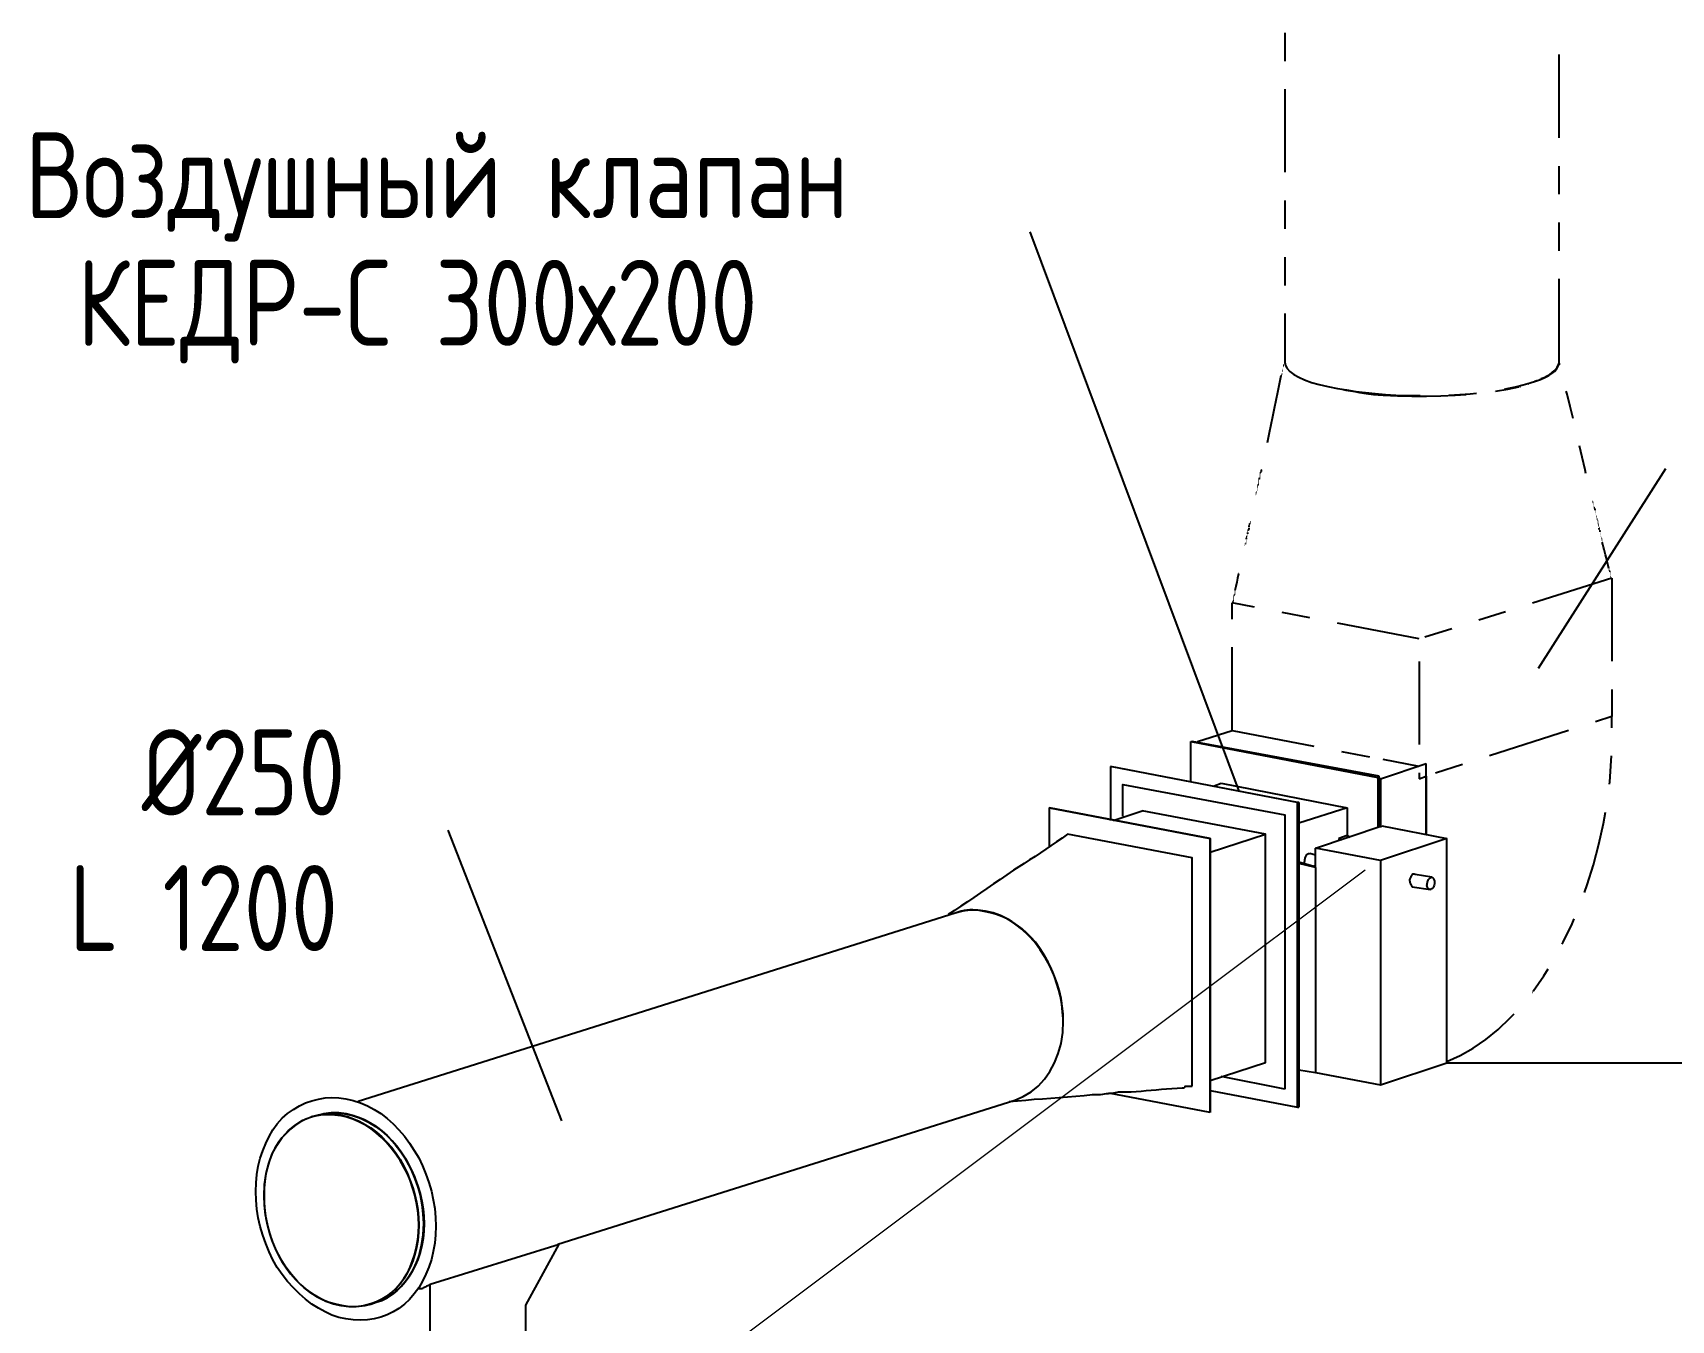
# Model space of a CAD drawing. Header units: metres. Extents: x 20 to 415, y 5 to 292.
# Drawn here: x 186.33 to 211.72, y 135.29 to 155.24 of the extents above; entities that cross this region are included whole.
import ezdxf

# ---------------------------------------------------------------- set-up
doc = ezdxf.new("R2010")
doc.units = ezdxf.units.M
for name, color, linetype in [('АРМАТУРА', 8, 'Continuous'), ('ВОЗДУХОВОДЫ', 7, 'Continuous'), ('ИЗОЛЯЦИЯ', 3, 'Continuous'), ('ОБОЗНАЧЕНИЯ', 7, 'Continuous'), ('ПОЗИЦИИ', 1, 'Continuous')]:
    doc.layers.add(name, color=color, linetype=linetype)
doc.styles.add('GOST', font='isocpeur.ttf')

msp = doc.modelspace()

# ---------------------------------------------------------------- linework, layer by layer
at = {"layer": 'АРМАТУРА'}
for points in [[(204.279, 144.255), (207.176, 143.697)], [(204.279, 144.255), (204.3, 144.255)], [(204.279, 143.633), (204.279, 144.255)], [(207.198, 143.719), (204.3, 144.255)], [(205.931, 143.311), (203.034, 143.869)], [(203.034, 143.869), (203.055, 143.869)], [(203.034, 143.869), (203.034, 143.032)], [(203.055, 143.869), (205.953, 143.311)], [(207.176, 143.697), (207.198, 143.719)], [(207.198, 142.924), (207.198, 143.719)], [(204.643, 143.568), (204.751, 143.611)], [(204.751, 143.611), (206.704, 143.225)], [(207.176, 143.697), (207.176, 142.924)], [(205.953, 143.311), (205.931, 143.311)], [(205.931, 138.589), (205.931, 143.311)], [(205.953, 143.311), (205.953, 138.589)], [(206.704, 143.225), (205.953, 142.989)], [(206.704, 143.225), (206.704, 142.774)], [(206.21, 142.603), (207.24, 142.946)], [(206.704, 142.796), (206.575, 142.753)], [(206.575, 142.753), (206.575, 142.731)], [(206.575, 142.753), (206.618, 142.731)], [(206.704, 142.796), (206.747, 142.774)], [(208.249, 142.753), (207.219, 142.409)], [(207.24, 142.946), (208.249, 142.753)], [(208.249, 139.276), (208.249, 142.753)], [(206.124, 142.517), (206.117, 142.516), (206.11, 142.514), (206.101, 142.512), (206.092, 142.508), (206.084, 142.503), (206.077, 142.498), (206.07, 142.493), (206.065, 142.486), (206.061, 142.48), (206.06, 142.474), (206.054, 142.461), (206.049, 142.448), (206.046, 142.436), (206.043, 142.424), (206.041, 142.412), (206.04, 142.401), (206.039, 142.391), (206.039, 142.382), (206.039, 142.374), (206.039, 142.366)], [(206.21, 142.495), (206.124, 142.517)], [(207.219, 142.409), (206.21, 142.603)], [(206.21, 142.302), (206.21, 142.603)], [(205.953, 142.388), (206.189, 142.324)], [(206.21, 142.302), (205.953, 142.366)], [(206.21, 142.345), (206.189, 142.324)], [(206.21, 142.302), (206.21, 139.125)], [(207.219, 142.409), (207.219, 138.932)], [(207.756, 142.195), (207.743, 142.199), (207.732, 142.2), (207.722, 142.198), (207.713, 142.192), (207.705, 142.184), (207.697, 142.173), (207.69, 142.16), (207.683, 142.145), (207.676, 142.128), (207.67, 142.109), (207.67, 142.096), (207.672, 142.083), (207.675, 142.071), (207.679, 142.059), (207.683, 142.047), (207.688, 142.036), (207.694, 142.026), (207.7, 142.017), (207.706, 142.009), (207.713, 142.002)], [(208.013, 142.152), (207.756, 142.195)], [(207.713, 142.002), (207.992, 141.959)], [(207.992, 141.959), (207.979, 141.961), (207.969, 141.966), (207.96, 141.974), (207.952, 141.984), (207.946, 141.996), (207.942, 142.01), (207.94, 142.024), (207.941, 142.038), (207.944, 142.053), (207.949, 142.066), (207.95, 142.079), (207.953, 142.091), (207.959, 142.104), (207.965, 142.115), (207.973, 142.125), (207.981, 142.134), (207.99, 142.142), (207.998, 142.147), (208.006, 142.151), (208.013, 142.152)], [(208.056, 142.066), (208.055, 142.047), (208.052, 142.03), (208.046, 142.014), (208.04, 142), (208.032, 141.988), (208.024, 141.978), (208.015, 141.97), (208.007, 141.964), (207.999, 141.96), (207.992, 141.959)], [(208.013, 142.152), (208.02, 142.151), (208.026, 142.147), (208.032, 142.142), (208.038, 142.134), (208.043, 142.125), (208.047, 142.115), (208.051, 142.104), (208.054, 142.091), (208.055, 142.079), (208.056, 142.066)], [(205.953, 139.168), (206.21, 139.125)], [(207.219, 138.932), (208.249, 139.276)], [(206.21, 139.125), (207.219, 138.932)], [(204.579, 138.846), (205.931, 138.589)], [(205.931, 138.589), (205.953, 138.589)]]:
    msp.add_lwpolyline(points, dxfattribs=at)
at = {"layer": 'ВОЗДУХОВОДЫ'}
for points in [[(203.227, 143.096), (203.227, 143.59), (205.738, 143.118), (205.738, 138.868)], [(202.089, 142.624), (202.089, 143.225), (204.579, 142.753), (204.579, 138.503)], [(204.579, 142.753), (202.089, 143.225)], [(203.077, 143.032), (203.527, 143.182)], [(205.438, 139.276), (205.438, 142.817), (203.527, 143.182)], [(202.368, 142.817), (202.285, 142.759), (202.201, 142.701), (202.117, 142.644), (202.033, 142.587), (201.95, 142.53), (201.866, 142.474), (201.782, 142.419), (201.699, 142.365), (201.615, 142.311), (201.531, 142.259), (201.428, 142.188), (201.325, 142.118), (201.223, 142.047), (201.121, 141.977), (201.019, 141.908), (200.918, 141.839), (200.818, 141.771), (200.718, 141.703), (200.62, 141.637), (200.522, 141.572)], [(204.3, 138.911), (204.3, 142.452), (202.368, 142.817)], [(204.579, 142.538), (205.438, 142.817)], [(204.579, 138.503), (204.579, 142.753)], [(200.63, 141.594), (191.379, 138.675)], [(201.102, 141.615), (201.051, 141.627), (201.001, 141.636), (200.953, 141.642), (200.905, 141.645), (200.858, 141.645), (200.811, 141.642), (200.766, 141.635), (200.72, 141.625), (200.675, 141.611), (200.63, 141.594)], [(202.304, 139.92), (202.298, 140.068), (202.279, 140.215), (202.249, 140.36), (202.208, 140.502), (202.156, 140.641), (202.095, 140.776), (202.025, 140.905), (201.947, 141.028), (201.861, 141.143), (201.767, 141.25), (201.663, 141.347), (201.554, 141.43), (201.443, 141.5), (201.33, 141.557), (201.215, 141.599), (201.098, 141.627), (200.981, 141.641), (200.863, 141.641), (200.746, 141.625), (200.63, 141.594)], [(202.304, 139.92), (202.3, 140.036), (202.289, 140.153), (202.27, 140.27), (202.244, 140.387), (202.21, 140.502), (202.17, 140.615), (202.122, 140.726), (202.068, 140.833), (202.007, 140.937), (201.939, 141.036), (201.872, 141.129), (201.8, 141.216), (201.724, 141.295), (201.644, 141.366), (201.561, 141.43), (201.474, 141.485), (201.384, 141.532), (201.292, 141.57), (201.198, 141.597), (201.102, 141.615)], [(202.282, 140.199), (202.261, 140.301), (202.236, 140.402), (202.206, 140.501), (202.173, 140.599), (202.135, 140.695), (202.092, 140.789), (202.045, 140.881), (201.993, 140.971), (201.936, 141.058), (201.875, 141.143), (201.808, 141.218), (201.739, 141.287), (201.666, 141.351), (201.59, 141.408), (201.513, 141.46), (201.433, 141.505), (201.351, 141.543), (201.269, 141.574), (201.186, 141.598), (201.102, 141.615)], [(202.304, 139.92), (202.303, 139.945), (202.302, 139.971), (202.299, 139.998), (202.296, 140.024), (202.293, 140.051), (202.29, 140.079), (202.287, 140.107), (202.285, 140.137), (202.283, 140.167), (202.282, 140.199)], [(201.553, 138.696), (201.683, 138.751), (201.804, 138.823), (201.914, 138.913), (202.012, 139.019), (202.097, 139.139), (202.169, 139.273), (202.227, 139.419), (202.269, 139.576), (202.295, 139.743), (202.304, 139.92)], [(205.438, 139.276), (204.579, 138.997)], [(201.467, 138.675), (201.596, 138.687), (201.724, 138.698), (201.853, 138.709), (201.982, 138.719), (202.111, 138.728), (202.24, 138.738), (202.368, 138.748), (202.497, 138.759), (202.626, 138.77), (202.755, 138.782), (202.755, 138.782), (202.757, 138.782), (202.759, 138.782), (202.762, 138.782), (202.765, 138.782), (202.769, 138.782), (202.772, 138.782), (202.774, 138.782), (202.775, 138.782), (202.776, 138.782), (202.782, 138.782), (202.787, 138.782), (202.79, 138.782), (202.793, 138.782), (202.795, 138.782), (202.796, 138.782), (202.797, 138.782), (202.798, 138.782), (202.798, 138.782), (202.798, 138.782), (202.803, 138.782), (202.808, 138.782), (202.812, 138.782), (202.816, 138.782), (202.819, 138.782), (202.822, 138.782), (202.826, 138.782), (202.83, 138.782), (202.835, 138.782), (202.84, 138.782), (202.841, 138.782), (202.843, 138.782), (202.845, 138.782), (202.848, 138.782), (202.851, 138.782), (202.854, 138.782), (202.857, 138.782), (202.86, 138.782), (202.861, 138.782), (202.862, 138.782), (202.863, 138.782), (202.864, 138.782), (202.867, 138.782), (202.869, 138.782), (202.873, 138.782), (202.876, 138.782), (202.879, 138.782), (202.881, 138.782), (202.883, 138.782), (202.883, 138.782), (202.915, 138.788), (202.945, 138.793), (202.975, 138.797), (203.003, 138.8), (203.031, 138.804), (203.058, 138.807), (203.085, 138.81), (203.111, 138.814), (203.137, 138.819), (203.162, 138.825), (203.169, 138.825), (203.175, 138.825), (203.182, 138.825), (203.188, 138.825), (203.195, 138.825), (203.201, 138.825), (203.208, 138.825), (203.214, 138.825), (203.22, 138.825), (203.227, 138.825), (203.227, 138.825), (203.229, 138.825), (203.232, 138.825), (203.234, 138.825), (203.238, 138.825), (203.241, 138.825), (203.244, 138.825), (203.246, 138.825), (203.248, 138.825), (203.248, 138.825), (203.254, 138.825), (203.259, 138.825), (203.263, 138.825), (203.267, 138.825), (203.27, 138.825), (203.273, 138.825), (203.277, 138.825), (203.28, 138.825), (203.285, 138.825), (203.313, 138.825), (203.313, 138.825), (203.315, 138.825), (203.318, 138.825), (203.322, 138.825), (203.326, 138.825), (203.331, 138.825), (203.337, 138.825), (203.343, 138.825), (203.349, 138.825), (203.356, 138.825), (203.433, 138.831), (203.51, 138.838), (203.588, 138.844), (203.666, 138.851), (203.745, 138.857), (203.824, 138.864), (203.904, 138.87), (203.985, 138.876), (204.067, 138.883), (204.15, 138.889), (204.15, 138.889), (204.152, 138.889), (204.154, 138.889), (204.157, 138.889), (204.16, 138.889), (204.164, 138.889), (204.167, 138.889), (204.169, 138.889), (204.171, 138.889), (204.171, 138.889), (204.177, 138.89), (204.182, 138.892), (204.185, 138.894), (204.188, 138.897), (204.19, 138.9), (204.191, 138.903), (204.192, 138.906), (204.192, 138.909), (204.193, 138.91), (204.193, 138.911), (204.198, 138.911), (204.203, 138.911), (204.207, 138.911), (204.211, 138.911), (204.214, 138.911), (204.217, 138.911), (204.221, 138.911), (204.225, 138.911), (204.23, 138.911), (204.236, 138.911), (204.236, 138.911), (204.238, 138.911), (204.24, 138.911), (204.243, 138.911), (204.246, 138.911), (204.25, 138.911), (204.253, 138.911), (204.255, 138.911), (204.256, 138.911), (204.257, 138.911), (204.263, 138.911), (204.268, 138.911), (204.272, 138.911), (204.275, 138.911), (204.279, 138.911), (204.282, 138.911), (204.285, 138.911), (204.289, 138.911), (204.294, 138.911), (204.3, 138.911)], [(205.738, 138.868), (204.751, 139.061)], [(191.186, 138.718), (191.3, 138.693), (191.412, 138.656), (191.521, 138.61), (191.626, 138.553), (191.728, 138.487), (191.826, 138.412), (191.919, 138.328), (192.009, 138.236), (192.094, 138.137), (192.173, 138.031), (192.247, 137.918), (192.315, 137.8), (192.375, 137.677), (192.428, 137.55), (192.474, 137.419), (192.512, 137.286), (192.542, 137.151), (192.563, 137.015), (192.576, 136.879), (192.581, 136.743), (192.576, 136.609), (192.563, 136.478), (192.542, 136.351), (192.512, 136.228), (192.474, 136.11), (192.428, 135.997), (192.375, 135.889), (192.315, 135.788), (192.247, 135.693), (192.173, 135.605), (192.093, 135.533), (192.009, 135.469), (191.919, 135.415), (191.826, 135.37), (191.728, 135.335), (191.626, 135.309), (191.521, 135.293), (191.412, 135.287), (191.3, 135.291), (191.186, 135.305), (191.077, 135.33), (190.97, 135.366), (190.865, 135.413), (190.761, 135.47), (190.66, 135.536), (190.561, 135.611), (190.466, 135.695), (190.373, 135.787), (190.284, 135.886), (190.199, 135.992), (190.124, 136.104), (190.057, 136.223), (189.997, 136.346), (189.944, 136.473), (189.898, 136.604), (189.86, 136.737), (189.83, 136.872), (189.809, 137.008), (189.795, 137.144), (189.791, 137.28), (189.795, 137.414), (189.809, 137.544), (189.83, 137.671), (189.86, 137.795), (189.898, 137.913), (189.944, 138.026), (189.997, 138.134), (190.057, 138.235), (190.124, 138.33), (190.199, 138.417), (190.284, 138.49), (190.373, 138.553), (190.466, 138.608), (190.561, 138.653), (190.66, 138.688), (190.761, 138.714), (190.865, 138.73), (190.97, 138.736), (191.077, 138.732), (191.186, 138.718), (191.186, 138.718)], [(194.47, 136.464), (201.553, 138.696)], [(204.579, 138.503), (203.012, 138.804)], [(189.92, 137.215), (189.923, 137.099), (189.933, 136.982), (189.949, 136.865), (189.972, 136.748), (190.003, 136.633), (190.04, 136.52), (190.085, 136.409), (190.137, 136.302), (190.196, 136.198), (190.263, 136.099), (190.331, 136.006), (190.404, 135.919), (190.482, 135.84), (190.565, 135.769), (190.652, 135.705), (190.742, 135.649), (190.835, 135.603), (190.929, 135.566), (191.025, 135.538), (191.121, 135.52), (191.212, 135.505), (191.303, 135.499), (191.394, 135.502), (191.484, 135.514), (191.572, 135.536), (191.658, 135.566), (191.74, 135.605), (191.818, 135.654), (191.891, 135.711), (191.959, 135.777), (192.026, 135.851), (192.087, 135.931), (192.141, 136.018), (192.189, 136.109), (192.23, 136.206), (192.263, 136.309), (192.289, 136.416), (192.308, 136.528), (192.32, 136.644), (192.323, 136.764), (192.32, 136.88), (192.308, 136.996), (192.289, 137.11), (192.263, 137.224), (192.23, 137.336), (192.189, 137.446), (192.141, 137.554), (192.087, 137.659), (192.026, 137.761), (191.959, 137.859), (191.891, 137.952), (191.818, 138.039), (191.74, 138.119), (191.658, 138.191), (191.572, 138.256), (191.484, 138.313), (191.394, 138.363), (191.303, 138.404), (191.212, 138.436), (191.121, 138.46), (191.025, 138.474), (190.929, 138.479), (190.835, 138.473), (190.742, 138.458), (190.652, 138.433), (190.565, 138.4), (190.482, 138.358), (190.404, 138.307), (190.331, 138.248), (190.263, 138.181), (190.196, 138.112), (190.137, 138.035), (190.085, 137.951), (190.04, 137.86), (190.003, 137.763), (189.973, 137.66), (189.949, 137.554), (189.933, 137.443), (189.923, 137.33), (189.92, 137.215), (189.92, 137.215)], [(189.92, 137.215), (189.928, 137.391), (189.952, 137.559), (189.992, 137.716), (190.047, 137.862), (190.115, 137.996), (190.198, 138.116), (190.293, 138.222), (190.4, 138.311), (190.519, 138.384), (190.649, 138.439)], [(190.649, 138.439), (190.74, 138.46), (190.832, 138.472), (190.924, 138.476), (191.017, 138.471), (191.111, 138.458), (191.204, 138.436), (191.297, 138.406), (191.39, 138.367), (191.481, 138.321), (191.572, 138.267), (191.66, 138.199), (191.744, 138.126), (191.824, 138.046), (191.898, 137.961), (191.967, 137.87), (192.03, 137.774), (192.086, 137.673), (192.137, 137.568), (192.18, 137.458), (192.216, 137.344), (192.251, 137.228), (192.278, 137.11), (192.297, 136.993), (192.309, 136.876), (192.313, 136.759), (192.309, 136.644), (192.297, 136.531), (192.278, 136.42), (192.251, 136.311), (192.216, 136.206), (192.18, 136.107), (192.137, 136.014), (192.086, 135.928), (192.03, 135.849), (191.967, 135.777), (191.898, 135.713), (191.824, 135.658), (191.744, 135.61), (191.66, 135.571), (191.572, 135.541)], [(190.735, 138.46), (190.649, 138.439)], [(190.735, 138.46), (190.846, 138.491), (190.96, 138.505), (191.076, 138.504), (191.193, 138.488), (191.309, 138.458), (191.424, 138.414), (191.537, 138.357), (191.646, 138.288), (191.752, 138.208), (191.851, 138.117), (191.95, 138.009), (192.039, 137.894), (192.119, 137.771), (192.188, 137.642), (192.248, 137.508), (192.298, 137.369), (192.337, 137.226), (192.365, 137.081), (192.382, 136.934), (192.388, 136.786)], [(191.658, 135.563), (191.746, 135.593), (191.828, 135.634), (191.905, 135.683), (191.977, 135.741), (192.044, 135.807), (192.106, 135.879), (192.163, 135.959), (192.214, 136.043), (192.261, 136.133), (192.302, 136.228), (192.337, 136.333), (192.364, 136.441), (192.383, 136.552), (192.395, 136.666), (192.399, 136.781), (192.395, 136.897), (192.383, 137.014), (192.364, 137.132), (192.337, 137.249), (192.302, 137.365), (192.261, 137.479), (192.214, 137.589), (192.163, 137.695), (192.106, 137.795), (192.044, 137.891), (191.977, 137.982), (191.905, 138.068), (191.828, 138.147), (191.746, 138.221), (191.658, 138.288), (191.567, 138.342), (191.476, 138.389), (191.383, 138.427), (191.29, 138.457), (191.197, 138.479), (191.103, 138.493), (191.01, 138.497), (190.918, 138.494), (190.826, 138.481), (190.735, 138.46)], [(190.735, 138.46), (190.826, 138.481), (190.918, 138.494), (191.01, 138.497), (191.103, 138.493), (191.197, 138.479), (191.29, 138.457), (191.383, 138.427), (191.476, 138.389), (191.567, 138.342), (191.658, 138.288), (191.746, 138.221), (191.828, 138.147), (191.905, 138.068), (191.977, 137.982), (192.044, 137.891), (192.106, 137.795), (192.163, 137.695), (192.214, 137.589), (192.261, 137.479), (192.302, 137.365), (192.337, 137.249), (192.364, 137.132), (192.383, 137.014), (192.395, 136.897), (192.399, 136.781), (192.395, 136.666), (192.383, 136.552), (192.364, 136.441), (192.337, 136.333), (192.302, 136.228), (192.261, 136.133), (192.214, 136.043), (192.163, 135.959), (192.106, 135.879), (192.044, 135.807), (191.977, 135.741), (191.905, 135.683), (191.828, 135.634), (191.746, 135.593), (191.658, 135.563)], [(191.572, 135.541), (191.461, 135.51), (191.347, 135.495), (191.231, 135.494), (191.113, 135.507), (190.995, 135.536), (190.878, 135.578), (190.763, 135.635), (190.65, 135.705), (190.54, 135.788), (190.435, 135.884), (190.342, 135.992), (190.258, 136.107), (190.181, 136.23), (190.114, 136.359), (190.056, 136.494), (190.008, 136.632), (189.97, 136.775), (189.942, 136.92), (189.925, 137.067), (189.92, 137.215)], [(192.388, 136.786), (192.38, 136.61), (192.355, 136.442), (192.315, 136.285), (192.261, 136.139), (192.192, 136.005), (192.11, 135.885), (192.015, 135.78), (191.907, 135.69), (191.788, 135.617), (191.658, 135.563)], [(192.495, 135.842), (194.491, 136.464)], [(193.976, 135.52), (194.491, 136.464)], [(192.366, 135.777), (192.379, 135.784), (192.392, 135.79), (192.405, 135.796), (192.418, 135.803), (192.431, 135.809), (192.444, 135.816), (192.456, 135.822), (192.469, 135.829), (192.482, 135.835), (192.495, 135.842)], [(192.366, 135.777), (192.379, 135.784), (192.392, 135.79), (192.405, 135.796), (192.418, 135.803), (192.431, 135.809), (192.444, 135.816), (192.456, 135.822), (192.469, 135.829), (192.482, 135.835), (192.495, 135.842)], [(192.495, 135.047), (192.495, 135.842)], [(192.302, 135.777), (192.366, 135.777)], [(191.572, 135.541), (191.658, 135.563)], [(193.976, 134.94), (193.976, 135.52)]]:
    msp.add_lwpolyline(points, dxfattribs=at)
at = {"layer": 'ИЗОЛЯЦИЯ'}
for points in [[(205.738, 155.24), (205.738, 154.802)], [(209.988, 153.613), (209.988, 154.901)], [(205.738, 154.364), (205.738, 153.077)], [(209.988, 152.738), (209.988, 153.175)], [(205.738, 152.639), (205.738, 152.201)], [(209.988, 151.862), (209.988, 152.3)], [(205.738, 151.763), (205.738, 151.325)], [(209.988, 150.136), (209.988, 151.424)], [(205.738, 150.887), (205.738, 150.136)], [(205.709, 150.058), (205.711, 150.058)], [(205.714, 150.076), (205.716, 150.076)], [(205.719, 150.092), (205.722, 150.092)], [(205.725, 150.108), (205.728, 150.108)], [(205.732, 150.123), (205.734, 150.123)], [(205.738, 150.136), (205.747, 150.085)], [(205.738, 150.136), (205.74, 150.136)], [(205.747, 150.085), (205.773, 150.036)], [(209.947, 150.026), (209.97, 150.061)], [(209.96, 150.055), (209.975, 150.083)], [(209.97, 150.061), (209.983, 150.098)], [(209.975, 150.083), (209.985, 150.11)], [(209.983, 150.098), (209.988, 150.136)], [(209.985, 150.11), (209.988, 150.136)], [(209.988, 150.152), (209.99, 150.152)], [(209.988, 150.147), (209.99, 150.147)], [(209.988, 150.143), (209.99, 150.143)], [(209.988, 150.139), (209.99, 150.139)], [(209.988, 150.136), (209.99, 150.136)], [(209.988, 150.133), (209.99, 150.133)], [(209.988, 150.13), (209.99, 150.13)], [(209.988, 150.125), (209.99, 150.125)], [(209.988, 150.121), (209.99, 150.121)], [(209.988, 150.115), (209.99, 150.115)], [(209.994, 150.114), (209.996, 150.114)], [(209.998, 150.112), (210, 150.112)], [(210, 150.111), (210.003, 150.111)], [(205.674, 149.922), (205.648, 149.793)], [(205.674, 149.922), (205.676, 149.922)], [(205.676, 149.924), (205.678, 149.924)], [(205.678, 149.927), (205.681, 149.927)], [(205.681, 149.931), (205.683, 149.931)], [(205.684, 149.935), (205.687, 149.935)], [(205.688, 149.94), (205.69, 149.94)], [(205.691, 149.946), (205.693, 149.946)], [(205.693, 149.952), (205.695, 149.952)], [(205.694, 149.958), (205.697, 149.958)], [(205.695, 149.964), (205.697, 149.964)], [(205.696, 149.984), (205.698, 149.984)], [(205.697, 150.003), (205.7, 150.003)], [(205.7, 150.022), (205.703, 150.022)], [(205.704, 150.04), (205.706, 150.04)], [(205.773, 150.036), (205.817, 149.989)], [(205.817, 149.989), (205.877, 149.943)], [(205.877, 149.943), (205.953, 149.9)], [(205.953, 149.9), (206.044, 149.86)], [(206.044, 149.86), (206.15, 149.822)], [(206.15, 149.822), (206.271, 149.787)], [(209.429, 149.783), (209.537, 149.814)], [(209.509, 149.801), (209.511, 149.801)], [(209.524, 149.808), (209.526, 149.808)], [(209.537, 149.814), (209.623, 149.841)], [(209.537, 149.814), (209.539, 149.814)], [(209.556, 149.821), (209.558, 149.821)], [(209.574, 149.827), (209.576, 149.827)], [(209.591, 149.834), (209.593, 149.834)], [(209.607, 149.84), (209.609, 149.84)], [(209.623, 149.841), (209.699, 149.868)], [(209.623, 149.846), (209.625, 149.846)], [(209.639, 149.853), (209.641, 149.853)], [(209.656, 149.859), (209.658, 149.859)], [(209.673, 149.866), (209.675, 149.866)], [(209.69, 149.872), (209.692, 149.872)], [(209.699, 149.868), (209.767, 149.897)], [(209.709, 149.879), (209.758, 149.899)], [(209.758, 149.899), (209.804, 149.922)], [(209.767, 149.897), (209.826, 149.928)], [(209.804, 149.922), (209.845, 149.946)], [(209.826, 149.928), (209.875, 149.959)], [(209.845, 149.946), (209.881, 149.972)], [(209.875, 149.959), (209.916, 149.992)], [(209.881, 149.972), (209.913, 149.999)], [(209.913, 149.999), (209.939, 150.027)], [(209.916, 149.992), (209.947, 150.026)], [(209.939, 150.027), (209.96, 150.055)], [(205.622, 149.666), (205.596, 149.54)], [(205.648, 149.793), (205.622, 149.666)], [(206.271, 149.787), (206.406, 149.756)], [(206.406, 149.756), (206.554, 149.728)], [(206.554, 149.728), (206.619, 149.716)], [(206.554, 149.728), (206.692, 149.704)], [(206.619, 149.716), (206.685, 149.703)], [(206.685, 149.703), (206.753, 149.69)], [(206.692, 149.704), (206.836, 149.682)], [(206.753, 149.69), (206.822, 149.678)], [(206.822, 149.678), (206.892, 149.667)], [(206.836, 149.682), (206.985, 149.663)], [(206.892, 149.667), (206.963, 149.656)], [(206.963, 149.656), (207.036, 149.646)], [(206.985, 149.663), (207.139, 149.647)], [(207.036, 149.646), (207.11, 149.636)], [(207.11, 149.636), (207.185, 149.628)], [(207.139, 149.647), (207.297, 149.635)], [(207.185, 149.628), (207.262, 149.621)], [(207.262, 149.621), (207.483, 149.611)], [(207.297, 149.635), (207.458, 149.625)], [(207.458, 149.625), (207.621, 149.619)], [(207.483, 149.611), (207.707, 149.606)], [(207.621, 149.619), (207.787, 149.616)], [(207.707, 149.606), (207.933, 149.606)], [(207.787, 149.616), (207.835, 149.616)], [(207.933, 149.606), (208.157, 149.611)], [(208.157, 149.611), (208.378, 149.621)], [(208.272, 149.623), (208.275, 149.623)], [(208.286, 149.624), (208.449, 149.631)], [(208.378, 149.621), (208.549, 149.633)], [(208.449, 149.631), (208.608, 149.643)], [(208.608, 149.643), (208.709, 149.653)], [(208.984, 149.681), (208.986, 149.681)], [(209.002, 149.683), (209.191, 149.714)], [(209.142, 149.717), (209.185, 149.725)], [(209.185, 149.725), (209.311, 149.753)], [(209.191, 149.714), (209.365, 149.75)], [(209.311, 149.753), (209.429, 149.783)], [(209.365, 149.75), (209.368, 149.75)], [(209.385, 149.756), (209.387, 149.756)], [(209.404, 149.763), (209.406, 149.763)], [(209.423, 149.769), (209.425, 149.769)], [(209.441, 149.776), (209.443, 149.776)], [(209.459, 149.782), (209.462, 149.782)], [(209.477, 149.788), (209.479, 149.788)], [(209.493, 149.795), (209.495, 149.795)], [(210.11, 149.64), (210.098, 149.687)], [(210.159, 149.445), (210.11, 149.64)], [(205.571, 149.414), (205.545, 149.288)], [(205.596, 149.54), (205.571, 149.414)], [(210.203, 149.261), (210.159, 149.445)], [(205.519, 149.163), (205.493, 149.037)], [(205.545, 149.288), (205.519, 149.163)], [(205.468, 148.911), (205.462, 148.883)], [(205.493, 149.037), (205.468, 148.911)], [(210.346, 148.66), (210.305, 148.836)], [(210.391, 148.464), (210.346, 148.66)], [(205.33, 148.333), (205.332, 148.333)], [(205.33, 148.327), (205.332, 148.327)], [(205.33, 148.323), (205.332, 148.323)], [(205.33, 148.319), (205.332, 148.319)], [(205.33, 148.317), (205.332, 148.317)], [(205.33, 148.315), (205.332, 148.315)], [(205.33, 148.313), (205.332, 148.313)], [(205.33, 148.312), (205.332, 148.312)], [(205.33, 148.312), (205.332, 148.312)], [(205.33, 148.312), (205.332, 148.312)], [(205.33, 148.312), (205.332, 148.312)], [(205.33, 148.306), (205.332, 148.306)], [(205.33, 148.301), (205.332, 148.301)], [(205.33, 148.298), (205.332, 148.298)], [(205.33, 148.295), (205.332, 148.295)], [(205.33, 148.293), (205.332, 148.293)], [(205.33, 148.292), (205.332, 148.292)], [(205.33, 148.291), (205.332, 148.291)], [(205.33, 148.291), (205.332, 148.291)], [(205.33, 148.29), (205.332, 148.29)], [(205.33, 148.29), (205.332, 148.29)], [(205.33, 148.285), (205.332, 148.285)], [(205.33, 148.28), (205.332, 148.28)], [(205.336, 148.333), (205.338, 148.333)], [(205.341, 148.333), (205.343, 148.333)], [(205.344, 148.334), (205.347, 148.334)], [(205.347, 148.335), (205.349, 148.335)], [(205.349, 148.336), (205.351, 148.336)], [(205.35, 148.338), (205.353, 148.338)], [(205.351, 148.341), (205.353, 148.341)], [(205.352, 148.42), (205.354, 148.42)], [(205.352, 148.419), (205.354, 148.419)], [(205.352, 148.418), (205.354, 148.418)], [(205.352, 148.417), (205.354, 148.417)], [(205.352, 148.415), (205.354, 148.415)], [(205.352, 148.412), (205.354, 148.412)], [(205.352, 148.408), (205.354, 148.408)], [(205.352, 148.405), (205.354, 148.405)], [(205.352, 148.402), (205.354, 148.402)], [(205.352, 148.4), (205.354, 148.4)], [(205.352, 148.398), (205.354, 148.398)], [(205.352, 148.398), (205.354, 148.398)], [(205.352, 148.397), (205.354, 148.397)], [(205.352, 148.396), (205.354, 148.396)], [(205.352, 148.393), (205.354, 148.393)], [(205.352, 148.39), (205.354, 148.39)], [(205.352, 148.387), (205.354, 148.387)], [(205.352, 148.384), (205.354, 148.384)], [(205.352, 148.381), (205.354, 148.381)], [(205.352, 148.379), (205.354, 148.379)], [(205.352, 148.377), (205.354, 148.377)], [(205.352, 148.376), (205.354, 148.376)], [(205.352, 148.376), (205.354, 148.376)], [(205.352, 148.374), (205.354, 148.374)], [(205.352, 148.372), (205.354, 148.372)], [(205.352, 148.369), (205.354, 148.369)], [(205.352, 148.365), (205.354, 148.365)], [(205.352, 148.362), (205.354, 148.362)], [(205.352, 148.359), (205.354, 148.359)], [(205.352, 148.357), (205.354, 148.357)], [(205.352, 148.355), (205.354, 148.355)], [(205.352, 148.355), (205.354, 148.355)], [(205.352, 148.349), (205.354, 148.349)], [(205.352, 148.344), (205.354, 148.344)], [(205.354, 148.421), (205.356, 148.421)], [(205.356, 148.424), (205.359, 148.424)], [(205.359, 148.427), (205.361, 148.427)], [(205.362, 148.43), (205.365, 148.43)], [(205.366, 148.433), (205.368, 148.433)], [(205.369, 148.436), (205.371, 148.436)], [(205.371, 148.438), (205.373, 148.438)], [(205.373, 148.468), (205.375, 148.468)], [(205.373, 148.468), (205.373, 148.441)], [(205.373, 148.441), (205.375, 148.441)], [(205.373, 148.44), (205.375, 148.44)], [(210.404, 148.409), (210.391, 148.464)], [(205.287, 148.082), (205.289, 148.082)], [(205.287, 148.076), (205.289, 148.076)], [(205.287, 148.075), (205.289, 148.075)], [(205.287, 148.073), (205.289, 148.073)], [(205.287, 148.071), (205.289, 148.071)], [(205.288, 148.095), (205.29, 148.095)], [(205.288, 148.089), (205.29, 148.089)], [(205.289, 148.101), (205.291, 148.101)], [(205.29, 148.108), (205.292, 148.108)], [(205.292, 148.114), (205.294, 148.114)], [(205.295, 148.121), (205.297, 148.121)], [(205.298, 148.127), (205.3, 148.127)], [(205.303, 148.134), (205.305, 148.134)], [(205.309, 148.202), (205.312, 148.202)], [(205.309, 148.196), (205.311, 148.196)], [(205.309, 148.189), (205.311, 148.189)], [(205.309, 148.183), (205.311, 148.183)], [(205.309, 148.177), (205.311, 148.177)], [(205.309, 148.173), (205.311, 148.173)], [(205.309, 148.168), (205.311, 148.168)], [(205.309, 148.165), (205.311, 148.165)], [(205.309, 148.162), (205.311, 148.162)], [(205.309, 148.158), (205.311, 148.158)], [(205.309, 148.155), (205.311, 148.155)], [(205.309, 148.151), (205.311, 148.151)], [(205.309, 148.146), (205.311, 148.146)], [(205.309, 148.14), (205.311, 148.14)], [(205.31, 148.209), (205.312, 148.209)], [(205.312, 148.215), (205.314, 148.215)], [(205.314, 148.222), (205.316, 148.222)], [(205.316, 148.228), (205.318, 148.228)], [(205.32, 148.235), (205.322, 148.235)], [(205.324, 148.241), (205.327, 148.241)], [(205.33, 148.276), (205.332, 148.276)], [(205.33, 148.274), (205.332, 148.274)], [(205.33, 148.272), (205.332, 148.272)], [(205.33, 148.27), (205.332, 148.27)], [(205.33, 148.27), (205.332, 148.27)], [(205.33, 148.269), (205.332, 148.269)], [(205.33, 148.269), (205.332, 148.269)], [(205.33, 148.269), (205.332, 148.269)], [(205.33, 148.263), (205.332, 148.263)], [(205.33, 148.258), (205.332, 148.258)], [(205.33, 148.255), (205.332, 148.255)], [(205.33, 148.252), (205.332, 148.252)], [(205.33, 148.25), (205.332, 148.25)], [(205.33, 148.249), (205.332, 148.249)], [(205.33, 148.248), (205.332, 148.248)], [(205.33, 148.248), (205.332, 148.248)], [(205.33, 148.247), (205.332, 148.247)], [(205.33, 148.247), (205.332, 148.247)], [(210.504, 147.985), (210.506, 147.985)], [(210.504, 147.981), (210.507, 147.981)], [(210.506, 147.977), (210.508, 147.977)], [(210.508, 147.971), (210.51, 147.971)], [(210.51, 147.966), (210.513, 147.966)], [(210.514, 147.96), (210.516, 147.96)], [(210.519, 147.953), (210.521, 147.953)], [(210.524, 147.947), (210.527, 147.947)], [(210.524, 147.94), (210.527, 147.94)], [(210.524, 147.934), (210.527, 147.934)], [(210.524, 147.928), (210.527, 147.928)], [(210.524, 147.921), (210.527, 147.921)], [(210.524, 147.915), (210.527, 147.915)], [(210.524, 147.908), (210.527, 147.908)], [(210.524, 147.902), (210.527, 147.902)], [(210.524, 147.895), (210.527, 147.895)], [(210.524, 147.889), (210.527, 147.889)], [(210.524, 147.883), (210.527, 147.883)], [(210.525, 147.883), (210.527, 147.883)], [(210.527, 147.882), (210.529, 147.882)], [(210.529, 147.882), (210.531, 147.882)], [(210.532, 147.881), (210.534, 147.881)], [(210.535, 147.88), (210.537, 147.88)], [(210.538, 147.878), (210.54, 147.878)], [(210.541, 147.875), (210.543, 147.875)], [(210.544, 147.872), (210.546, 147.872)], [(210.545, 147.867), (210.547, 147.867)], [(210.546, 147.839), (210.546, 147.861)], [(210.546, 147.861), (210.548, 147.861)], [(210.546, 147.837), (210.548, 147.837)], [(210.546, 147.835), (210.548, 147.835)], [(210.546, 147.832), (210.548, 147.832)], [(210.546, 147.829), (210.548, 147.829)], [(210.546, 147.826), (210.548, 147.826)], [(210.546, 147.823), (210.548, 147.823)], [(210.546, 147.821), (210.548, 147.821)], [(210.546, 147.819), (210.548, 147.819)], [(210.546, 147.818), (210.548, 147.818)], [(210.546, 147.818), (210.548, 147.818)], [(210.546, 147.818), (210.548, 147.818)], [(210.546, 147.818), (210.548, 147.818)], [(210.546, 147.817), (210.548, 147.817)], [(210.546, 147.816), (210.548, 147.816)], [(210.546, 147.814), (210.548, 147.814)], [(210.546, 147.811), (210.548, 147.811)], [(210.546, 147.807), (210.548, 147.807)], [(210.546, 147.802), (210.548, 147.802)], [(210.546, 147.797), (210.548, 147.797)], [(210.552, 147.784), (210.554, 147.784)], [(210.557, 147.771), (210.559, 147.771)], [(205.159, 147.522), (205.161, 147.522)], [(205.159, 147.52), (205.161, 147.52)], [(205.159, 147.518), (205.161, 147.518)], [(205.159, 147.518), (205.161, 147.518)], [(205.159, 147.517), (205.161, 147.517)], [(205.16, 147.525), (205.162, 147.525)], [(205.161, 147.528), (205.163, 147.528)], [(205.163, 147.532), (205.165, 147.532)], [(205.166, 147.535), (205.168, 147.535)], [(205.169, 147.537), (205.172, 147.537)], [(205.174, 147.538), (205.176, 147.538)], [(205.18, 147.625), (205.182, 147.625)], [(205.18, 147.619), (205.182, 147.619)], [(205.18, 147.614), (205.182, 147.614)], [(205.18, 147.611), (205.182, 147.611)], [(205.18, 147.608), (205.182, 147.608)], [(205.18, 147.606), (205.182, 147.606)], [(205.18, 147.605), (205.182, 147.605)], [(205.18, 147.604), (205.182, 147.604)], [(205.18, 147.604), (205.182, 147.604)], [(205.18, 147.604), (205.18, 147.582)], [(205.18, 147.582), (205.182, 147.582)], [(205.18, 147.576), (205.182, 147.576)], [(205.18, 147.572), (205.182, 147.572)], [(205.18, 147.568), (205.182, 147.568)], [(205.18, 147.565), (205.182, 147.565)], [(205.18, 147.563), (205.182, 147.563)], [(205.18, 147.562), (205.182, 147.562)], [(205.18, 147.561), (205.182, 147.561)], [(205.18, 147.561), (205.182, 147.561)], [(205.18, 147.561), (205.18, 147.539)], [(205.18, 147.539), (205.182, 147.539)], [(205.186, 147.626), (205.188, 147.626)], [(205.191, 147.627), (205.193, 147.627)], [(205.194, 147.63), (205.196, 147.63)], [(205.197, 147.632), (205.199, 147.632)], [(205.199, 147.636), (205.201, 147.636)], [(205.2, 147.639), (205.202, 147.639)], [(205.201, 147.659), (205.204, 147.659)], [(205.201, 147.657), (205.204, 147.657)], [(205.201, 147.654), (205.204, 147.654)], [(205.201, 147.651), (205.204, 147.651)], [(205.201, 147.649), (205.204, 147.649)], [(205.201, 147.648), (205.204, 147.648)], [(205.201, 147.647), (205.204, 147.647)], [(205.201, 147.647), (205.204, 147.647)], [(205.201, 147.646), (205.204, 147.646)], [(205.201, 147.646), (205.204, 147.646)], [(205.201, 147.646), (205.204, 147.646)], [(205.201, 147.644), (205.203, 147.644)], [(205.201, 147.642), (205.203, 147.642)], [(210.561, 147.758), (210.563, 147.758)], [(210.564, 147.745), (210.566, 147.745)], [(210.567, 147.732), (210.569, 147.732)], [(210.571, 147.719), (210.573, 147.719)], [(210.574, 147.707), (210.576, 147.707)], [(210.578, 147.694), (210.58, 147.694)], [(210.583, 147.681), (210.585, 147.681)], [(210.589, 147.668), (210.591, 147.668)], [(210.589, 147.667), (210.591, 147.667)], [(210.589, 147.666), (210.591, 147.666)], [(210.589, 147.663), (210.591, 147.663)], [(210.589, 147.66), (210.591, 147.66)], [(210.589, 147.657), (210.591, 147.657)], [(210.589, 147.654), (210.591, 147.654)], [(210.589, 147.651), (210.591, 147.651)], [(210.589, 147.649), (210.591, 147.649)], [(210.589, 147.647), (210.591, 147.647)], [(210.589, 147.646), (210.591, 147.646)], [(210.589, 147.639), (210.592, 147.639)], [(210.591, 147.631), (210.593, 147.631)], [(210.594, 147.623), (210.596, 147.623)], [(210.596, 147.613), (210.598, 147.613)], [(210.6, 147.604), (210.602, 147.604)], [(210.603, 147.594), (210.605, 147.594)], [(210.606, 147.585), (210.608, 147.585)], [(210.608, 147.576), (210.61, 147.576)], [(210.61, 147.568), (210.612, 147.568)], [(210.61, 147.539), (210.61, 147.561)], [(210.61, 147.561), (210.612, 147.561)], [(210.61, 147.539), (210.612, 147.539)], [(210.61, 147.539), (210.612, 147.539)], [(210.61, 147.538), (210.612, 147.538)], [(210.61, 147.537), (210.612, 147.537)], [(210.61, 147.535), (210.612, 147.535)], [(210.61, 147.532), (210.612, 147.532)], [(210.61, 147.528), (210.612, 147.528)], [(210.61, 147.523), (210.612, 147.523)], [(210.61, 147.518), (210.613, 147.518)], [(210.61, 147.518), (210.612, 147.518)], [(210.61, 147.518), (210.612, 147.518)], [(210.611, 147.518), (210.613, 147.518)], [(210.612, 147.518), (210.614, 147.518)], [(210.613, 147.518), (210.615, 147.518)], [(210.615, 147.518), (210.617, 147.518)], [(210.618, 147.518), (210.62, 147.518)], [(210.621, 147.518), (210.623, 147.518)], [(210.626, 147.518), (210.628, 147.518)], [(210.632, 147.518), (210.634, 147.518)], [(205.116, 147.324), (205.118, 147.324)], [(205.116, 147.318), (205.118, 147.318)], [(205.116, 147.312), (205.118, 147.312)], [(205.116, 147.305), (205.118, 147.305)], [(205.116, 147.299), (205.118, 147.299)], [(205.116, 147.292), (205.118, 147.292)], [(205.116, 147.286), (205.118, 147.286)], [(205.121, 147.324), (205.124, 147.324)], [(205.126, 147.325), (205.128, 147.325)], [(205.13, 147.325), (205.132, 147.325)], [(205.133, 147.326), (205.135, 147.326)], [(205.134, 147.327), (205.137, 147.327)], [(205.136, 147.332), (205.139, 147.332)], [(205.136, 147.329), (205.138, 147.329)], [(205.137, 147.432), (205.139, 147.432)], [(205.137, 147.432), (205.139, 147.432)], [(205.137, 147.432), (205.139, 147.432)], [(205.137, 147.431), (205.139, 147.431)], [(205.137, 147.43), (205.139, 147.43)], [(205.137, 147.427), (205.139, 147.427)], [(205.137, 147.424), (205.139, 147.424)], [(205.137, 147.421), (205.139, 147.421)], [(205.137, 147.418), (205.139, 147.418)], [(205.137, 147.415), (205.139, 147.415)], [(205.137, 147.413), (205.139, 147.413)], [(205.137, 147.411), (205.137, 147.389)], [(205.137, 147.389), (205.139, 147.389)], [(205.137, 147.383), (205.139, 147.383)], [(205.137, 147.378), (205.139, 147.378)], [(205.137, 147.375), (205.139, 147.375)], [(205.137, 147.372), (205.139, 147.372)], [(205.137, 147.37), (205.139, 147.37)], [(205.137, 147.369), (205.139, 147.369)], [(205.137, 147.368), (205.139, 147.368)], [(205.137, 147.368), (205.139, 147.368)], [(205.137, 147.367), (205.139, 147.367)], [(205.137, 147.367), (205.139, 147.367)], [(205.137, 147.367), (205.139, 147.367)], [(205.137, 147.365), (205.139, 147.365)], [(205.137, 147.363), (205.139, 147.363)], [(205.137, 147.36), (205.139, 147.36)], [(205.137, 147.357), (205.139, 147.357)], [(205.137, 147.353), (205.139, 147.353)], [(205.137, 147.351), (205.139, 147.351)], [(205.137, 147.348), (205.139, 147.348)], [(205.137, 147.347), (205.139, 147.347)], [(205.137, 147.346), (205.139, 147.346)], [(205.137, 147.34), (205.139, 147.34)], [(205.137, 147.335), (205.139, 147.335)], [(205.138, 147.432), (205.141, 147.432)], [(205.138, 147.432), (205.14, 147.432)], [(205.14, 147.432), (205.142, 147.432)], [(205.142, 147.432), (205.144, 147.432)], [(205.144, 147.432), (205.147, 147.432)], [(205.148, 147.432), (205.15, 147.432)], [(205.153, 147.432), (205.155, 147.432)], [(205.159, 147.516), (205.161, 147.516)], [(205.159, 147.513), (205.161, 147.513)], [(205.159, 147.51), (205.161, 147.51)], [(205.159, 147.507), (205.161, 147.507)], [(205.159, 147.504), (205.161, 147.504)], [(205.159, 147.501), (205.161, 147.501)], [(205.159, 147.499), (205.161, 147.499)], [(205.159, 147.497), (205.159, 147.475)], [(205.159, 147.475), (205.161, 147.475)], [(205.159, 147.474), (205.161, 147.474)], [(205.159, 147.473), (205.161, 147.473)], [(205.159, 147.47), (205.161, 147.47)], [(205.159, 147.467), (205.161, 147.467)], [(205.159, 147.464), (205.161, 147.464)], [(205.159, 147.461), (205.161, 147.461)], [(205.159, 147.458), (205.161, 147.458)], [(205.159, 147.456), (205.161, 147.456)], [(205.159, 147.454), (205.161, 147.454)], [(205.159, 147.453), (205.161, 147.453)], [(205.159, 147.447), (205.161, 147.447)], [(205.159, 147.443), (205.161, 147.443)], [(205.159, 147.439), (205.161, 147.439)], [(205.159, 147.437), (205.161, 147.437)], [(205.159, 147.435), (205.161, 147.435)], [(205.159, 147.433), (205.161, 147.433)], [(205.159, 147.432), (205.161, 147.432)], [(205.159, 147.432), (205.161, 147.432)], [(205.159, 147.432), (205.161, 147.432)], [(205.159, 147.432), (205.161, 147.432)], [(210.632, 147.511), (210.634, 147.511)], [(210.632, 147.503), (210.634, 147.503)], [(210.632, 147.494), (210.634, 147.494)], [(210.632, 147.484), (210.634, 147.484)], [(210.632, 147.475), (210.634, 147.475)], [(210.632, 147.465), (210.634, 147.465)], [(210.632, 147.456), (210.634, 147.456)], [(210.632, 147.447), (210.634, 147.447)], [(210.632, 147.439), (210.634, 147.439)], [(210.632, 147.432), (210.634, 147.432)], [(210.637, 147.425), (210.64, 147.425)], [(210.642, 147.417), (210.644, 147.417)], [(210.646, 147.408), (210.648, 147.408)], [(210.648, 147.399), (210.651, 147.399)], [(210.651, 147.389), (210.653, 147.389)], [(210.652, 147.379), (210.654, 147.379)], [(210.653, 147.37), (210.655, 147.37)], [(210.653, 147.361), (210.655, 147.361)], [(210.653, 147.353), (210.655, 147.353)], [(210.665, 147.307), (210.653, 147.346)], [(210.653, 147.346), (210.655, 147.346)], [(210.677, 147.268), (210.665, 147.307)], [(210.687, 147.23), (210.677, 147.268)], [(210.697, 147.19), (210.687, 147.23)], [(210.707, 147.15), (210.697, 147.19)], [(210.716, 147.11), (210.707, 147.15)], [(210.727, 147.068), (210.716, 147.11)], [(210.737, 147.026), (210.727, 147.068)], [(210.748, 146.983), (210.737, 147.026)], [(205.005, 146.788), (204.991, 146.724)], [(205.018, 146.852), (205.005, 146.788)], [(205.02, 146.859), (205.022, 146.859)], [(210.803, 146.788), (209.576, 146.399)], [(210.76, 146.938), (210.748, 146.983)], [(210.76, 146.937), (210.763, 146.937)], [(210.76, 146.936), (210.763, 146.936)], [(210.76, 146.934), (210.763, 146.934)], [(210.76, 146.931), (210.763, 146.931)], [(210.76, 146.927), (210.763, 146.927)], [(210.76, 146.924), (210.763, 146.924)], [(210.76, 146.921), (210.763, 146.921)], [(210.76, 146.919), (210.763, 146.919)], [(210.76, 146.917), (210.763, 146.917)], [(210.76, 146.917), (210.763, 146.917)], [(210.76, 146.916), (210.763, 146.916)], [(210.761, 146.915), (210.763, 146.915)], [(210.761, 146.912), (210.763, 146.912)], [(210.762, 146.909), (210.764, 146.909)], [(210.763, 146.906), (210.765, 146.906)], [(210.765, 146.903), (210.767, 146.903)], [(210.768, 146.9), (210.77, 146.9)], [(210.771, 146.898), (210.774, 146.898)], [(210.776, 146.896), (210.778, 146.896)], [(210.782, 146.895), (210.784, 146.895)], [(210.782, 146.889), (210.784, 146.889)], [(210.782, 146.885), (210.784, 146.885)], [(210.782, 146.881), (210.784, 146.881)], [(210.782, 146.877), (210.784, 146.877)], [(210.782, 146.874), (210.784, 146.874)], [(210.782, 146.871), (210.784, 146.871)], [(210.782, 146.867), (210.784, 146.867)], [(210.782, 146.863), (210.784, 146.863)], [(210.782, 146.858), (210.784, 146.858)], [(210.782, 146.852), (210.784, 146.852)], [(210.782, 146.852), (210.784, 146.852)], [(210.782, 146.85), (210.784, 146.85)], [(210.782, 146.848), (210.784, 146.848)], [(210.782, 146.845), (210.784, 146.845)], [(210.782, 146.842), (210.784, 146.842)], [(210.782, 146.838), (210.784, 146.838)], [(210.782, 146.836), (210.784, 146.836)], [(210.782, 146.833), (210.784, 146.833)], [(210.782, 146.831), (210.784, 146.831)], [(210.782, 146.831), (210.784, 146.831)], [(210.782, 146.825), (210.784, 146.825)], [(210.782, 146.82), (210.784, 146.82)], [(210.783, 146.816), (210.785, 146.816)], [(210.783, 146.813), (210.786, 146.813)], [(210.785, 146.809), (210.787, 146.809)], [(210.787, 146.806), (210.789, 146.806)], [(210.789, 146.803), (210.791, 146.803)], [(210.793, 146.799), (210.795, 146.799)], [(210.798, 146.794), (210.8, 146.794)], [(210.803, 146.788), (210.803, 145.5)], [(210.803, 146.788), (210.806, 146.788)], [(204.944, 146.509), (204.946, 146.509)], [(204.944, 146.508), (204.946, 146.508)], [(204.944, 146.507), (204.946, 146.507)], [(204.944, 146.504), (204.946, 146.504)], [(204.945, 146.515), (204.947, 146.515)], [(204.946, 146.52), (204.948, 146.52)], [(204.949, 146.524), (204.951, 146.524)], [(204.951, 146.527), (204.954, 146.527)], [(204.955, 146.53), (204.957, 146.53)], [(204.958, 146.534), (204.96, 146.534)], [(204.961, 146.537), (204.963, 146.537)], [(204.963, 146.541), (204.965, 146.541)], [(204.978, 146.659), (204.965, 146.595)], [(204.965, 146.595), (204.968, 146.595)], [(204.965, 146.589), (204.968, 146.589)], [(204.965, 146.584), (204.968, 146.584)], [(204.965, 146.58), (204.968, 146.58)], [(204.965, 146.577), (204.968, 146.577)], [(204.965, 146.573), (204.968, 146.573)], [(204.965, 146.57), (204.968, 146.57)], [(204.965, 146.567), (204.968, 146.567)], [(204.965, 146.563), (204.968, 146.563)], [(204.965, 146.558), (204.968, 146.558)], [(204.965, 146.552), (204.968, 146.552)], [(204.965, 146.546), (204.967, 146.546)], [(204.991, 146.724), (204.978, 146.659)], [(204.922, 146.153), (204.922, 146.402)], [(205.266, 146.335), (204.922, 146.402)], [(204.923, 146.407), (204.925, 146.407)], [(204.923, 146.404), (204.925, 146.404)], [(204.923, 146.402), (204.925, 146.402)], [(204.924, 146.411), (204.926, 146.411)], [(204.925, 146.415), (204.927, 146.415)], [(204.927, 146.42), (204.929, 146.42)], [(204.93, 146.426), (204.932, 146.426)], [(204.933, 146.432), (204.936, 146.432)], [(204.938, 146.438), (204.94, 146.438)], [(204.944, 146.5), (204.946, 146.5)], [(204.944, 146.496), (204.946, 146.496)], [(204.944, 146.49), (204.946, 146.49)], [(204.944, 146.485), (204.946, 146.485)], [(204.944, 146.479), (204.946, 146.479)], [(204.944, 146.472), (204.946, 146.472)], [(204.944, 146.466), (204.946, 146.466)], [(204.944, 146.465), (204.946, 146.465)], [(204.944, 146.464), (204.946, 146.464)], [(204.944, 146.461), (204.946, 146.461)], [(204.944, 146.458), (204.946, 146.458)], [(204.944, 146.455), (204.946, 146.455)], [(204.944, 146.452), (204.946, 146.452)], [(204.944, 146.449), (204.946, 146.449)], [(204.944, 146.447), (204.946, 146.447)], [(204.944, 146.445), (204.946, 146.445)], [(204.944, 146.444), (204.946, 146.444)], [(206.125, 146.17), (205.696, 146.253)], [(209.158, 146.267), (208.741, 146.135)], [(207.82, 145.844), (206.555, 146.087)], [(208.323, 146.003), (207.906, 145.871)], [(204.922, 144.427), (204.922, 145.715)], [(207.82, 145.496), (207.82, 144.208)], [(210.803, 145.062), (210.803, 144.642)], [(210.803, 144.642), (210.551, 144.561)], [(210.803, 144.469), (210.803, 144.642)], [(204.386, 144.255), (204.922, 144.427)], [(204.922, 144.427), (206.187, 144.183)], [(210.134, 144.427), (208.908, 144.033)], [(206.617, 144.1), (207.047, 144.018)], [(207.82, 143.869), (207.262, 143.976)], [(210.795, 143.954), (210.797, 144.031)], [(210.795, 143.954), (210.797, 144.031)], [(207.219, 143.676), (207.927, 143.912)], [(207.82, 143.77), (207.82, 143.676)], [(207.82, 143.676), (207.927, 143.719)], [(207.927, 142.817), (207.927, 143.912)], [(207.927, 143.719), (207.927, 142.817)], [(208.491, 143.9), (208.074, 143.766)], [(210.771, 143.629), (210.795, 143.954)], [(210.771, 143.629), (210.795, 143.954)], [(207.198, 143.697), (207.219, 143.676)], [(207.219, 143.676), (207.219, 142.924)], [(210.766, 143.594), (210.771, 143.629)], [(210.766, 143.594), (210.771, 143.629)], [(210.605, 142.662), (210.675, 142.982)], [(210.605, 142.662), (210.675, 142.982)], [(210.675, 142.982), (210.706, 143.161)], [(210.675, 142.982), (210.706, 143.161)], [(210.521, 142.345), (210.605, 142.662)], [(210.521, 142.345), (210.605, 142.662)], [(210.423, 142.034), (210.521, 142.345)], [(210.423, 142.034), (210.521, 142.345)], [(210.38, 141.917), (210.423, 142.034)], [(210.38, 141.917), (210.423, 142.034)], [(210.052, 141.143), (210.188, 141.431)], [(210.052, 141.143), (210.188, 141.431)], [(210.188, 141.431), (210.22, 141.509)], [(210.188, 141.431), (210.22, 141.509)], [(210.035, 141.113), (210.052, 141.143)], [(210.035, 141.113), (210.052, 141.143)], [(209.749, 140.621), (209.818, 140.733)], [(209.749, 140.621), (209.818, 140.733)], [(209.584, 140.386), (209.749, 140.621)], [(209.584, 140.386), (209.749, 140.621)], [(209.572, 140.371), (209.574, 140.371)], [(209.572, 140.371), (209.574, 140.371)], [(209.045, 139.792), (209.231, 139.971)], [(209.045, 139.792), (209.231, 139.971)], [(209.231, 139.971), (209.29, 140.036)], [(209.231, 139.971), (209.29, 140.036)], [(208.852, 139.635), (209.045, 139.792)], [(208.852, 139.635), (209.045, 139.792)], [(208.454, 139.387), (208.655, 139.5)], [(208.454, 139.387), (208.655, 139.5)], [(208.655, 139.5), (208.852, 139.635)], [(208.655, 139.5), (208.852, 139.635)], [(208.249, 139.297), (208.454, 139.387)], [(208.249, 139.297), (208.454, 139.387)]]:
    msp.add_lwpolyline(points, dxfattribs=at)
at = {"layer": 'ОБОЗНАЧЕНИЯ'}
for points in [[(205.03, 143.483), (201.789, 152.154)], [(209.666, 145.393), (211.64, 148.484)], [(194.534, 138.374), (192.774, 142.882)], [(208.249, 139.276), (219.045, 139.276)]]:
    msp.add_lwpolyline(points, dxfattribs=at)
at = {"layer": 'ПОЗИЦИИ', "lineweight": 20}
msp.add_lwpolyline([(206.983, 142.263), (193.063, 131.823)], dxfattribs=at)

# ---------------------------------------------------------------- texts
at = {"layer": 'ОБОЗНАЧЕНИЯ', "style": 'GOST', "width": 0.8}
for s, height, p in [('Воздушный клапан', 1.33146, (186.219, 152.367)), ('КЕДР-С 300х200', 1.33146, (187.023, 150.389)), ('%%c250', 1.3315, (188.024, 143.11)), ('L 1200', 1.3315, (186.899, 141.008))]:
    msp.add_text(s, height=height, dxfattribs=at).set_placement(p)

doc.saveas('drawing.dxf')
